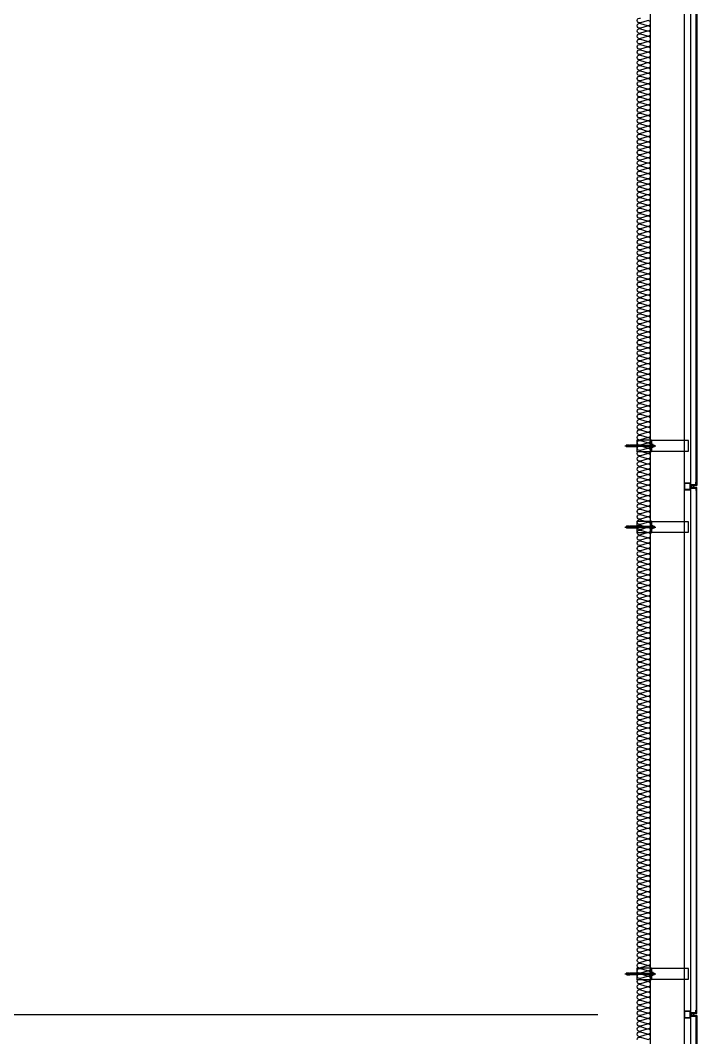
# Model space of a CAD drawing. Header units: millimetres. Extents: x 17311 to 801382, y -242618 to -104888.
# Drawn here: x 786284 to 791411, y -169405 to -161699 of the extents above; entities that cross this region are included whole.
import ezdxf

# ---------------------------------------------------------------- set-up
doc = ezdxf.new("R2010")
doc.units = ezdxf.units.MM
doc.header["$LTSCALE"] = 250
for name, color, linetype in [('A-ETC-8', 8, 'Continuous'), ('A-FIN', 6, 'Continuous'), ('ISL', 251, 'Continuous')]:
    doc.layers.add(name, color=color, linetype=linetype)

# ---------------------------------------------------------------- blocks, each defined once
blk = doc.blocks.new('A$C632c858f')
at = {"layer": 'A-ETC-8'}
blk.add_arc((-2.8, 0), 24, 341.82483, 18.17517, dxfattribs=at)
blk.add_ellipse((34, 0), major_axis=(7.59, 0), ratio=0.987937, dxfattribs=at)
blk = doc.blocks.new('A$Cae507117')
at = {"layer": 'A-ETC-8'}
for points in [[(-50, 0), (-50, -50), (0, -50), (0, 0)], [(-46.8, -3.2), (-46.8, -46.8), (-3.2, -46.8), (-3.2, -3.2)]]:
    blk.add_lwpolyline(points, close=True, dxfattribs=at)
blk = doc.blocks.new('너트 M12')
for p, q in [((-9, 0), (9, 0)), ((-9.5, -9), (-9.5, -0.5)), ((9, -9.5), (-9, -9.5)), ((0, -8.3), (0, -1.2)), ((9.5, -0.5), (9.5, -9))]:
    blk.add_line(p, q)
for centre, start, end in [((-9, -0.5), 90, 180), ((-9, -9), 180, 270), ((9, -0.5), 0, 90), ((9, -9), 270, 0)]:
    blk.add_arc(centre, 0.5, start, end)
at = {"extrusion": (0, 0, -1)}
for centre, major_axis, ratio, start_param, end_param in [((-4.8, -0.9), (-4.75, 0.31), 0.185359, -0.024388, 3.141593), ((4.8, -0.9), (4.75, 0.31), 0.185108, 3.141593, 6.30754), ((-4.8, -8.6), (4.75, 0.31), 0.187111, 0, 3.166211), ((4.8, -8.6), (-4.75, 0.31), 0.185991, 3.117121, 6.283185)]:
    blk.add_ellipse(centre, major_axis=major_axis, ratio=ratio, start_param=start_param, end_param=end_param, dxfattribs=at)
blk = doc.blocks.new('A$C5ebcaad0')
at = {"layer": 'A-ETC-8'}
for p, q in [((-449, -225), (-214, -225)), ((-439, -220.5), (-439, -229.5)), ((-437, -219), (-437.5, -219)), ((-437.5, -231), (-437, -231)), ((-426, -220.5), (-437, -219)), ((-437, -231), (-426, -229.5)), ((-431.6, -219.7), (-431.6, -221.5)), ((-431.6, -228.5), (-431.6, -230.2)), ((-431.1, -222.3), (-429.3, -223.5)), ((-431.1, -227.7), (-429.3, -226.5)), ((-415.6, -218.7), (-430.6, -218.7)), ((-421.1, -224), (-427.7, -224)), ((-421.1, -226), (-427.7, -226)), ((-426, -220.5), (-412, -220.5)), ((-426, -229.5), (-412, -229.5)), ((-420.6, -223.5), (-420.6, -223)), ((-420.6, -227), (-420.6, -226.5)), ((-416.6, -227), (-416.6, -223)), ((-415.6, -218.7), (-412.6, -218.7)), ((-412.6, -218.7), (-412.6, -231.2)), ((-412, -231), (-412, -219)), ((-409, -219), (-412, -219)), ((-412, -231), (-409, -231)), ((-409, -231), (-409, -219)), ((-355, -219), (-409, -219)), ((-409, -231), (-355, -231)), ((-355, -219), (-245.5, -219)), ((-245.5, -231), (-355, -231)), ((-234.2, -229.5), (-224, -229.5)), ((-234, -219), (-225.5, -219)), ((-234, -220.5), (-224, -220.5)), ((-234, -231), (-225.5, -231)), ((-225.5, -231), (-225.5, -219)), ((-224, -220.5), (-225.5, -219)), ((-224, -229.5), (-225.5, -231)), ((-224, -229.5), (-224, -220.5)), ((-430.6, -231.2), (-415.6, -231.2)), ((-415.6, -231.2), (-412.6, -231.2))]:
    blk.add_line(p, q, dxfattribs=at)
for points in [[(-255, -180.5), (-255, -269.5), (-355, -269.5), (-355, -180.5)], [(33.5, -185), (-251.5, -185), (-251.5, -265), (33.5, -265)], [(-251.5, -265), (-245.5, -265), (-245.5, -185), (-251.5, -185)], [(-245.5, -210), (-245.5, -240), (-243.5, -240), (-243.5, -210)]]:
    blk.add_lwpolyline(points, close=True, dxfattribs=at)
blk.add_lwpolyline([(-251.5, -177.5), (-251.5, -272.5, -0.414214), (-252.5, -273.5), (-255, -273.5), (-255, -176.5), (-252.5, -176.5, -0.414214)], format="xyb", close=True, dxfattribs=at)
for centre, radius, start, end in [((-437.5, -220.5), 1.5, 90, 180), ((-437.5, -229.5), 1.5, 180, 270), ((-430.6, -219.7), 1, 90, 180), ((-430.6, -221.5), 1, 180, 236.30993), ((-430.6, -228.5), 1, 123.69007, 180), ((-430.6, -230.2), 1, 180, 270), ((-427.7, -221), 3, 236.30993, 270), ((-427.7, -229), 3, 90, 123.69007), ((-421.1, -223.5), 0.5, 270, 0), ((-421.1, -226.5), 0.5, 0, 90), ((-418.6, -223), 2, 90, 180), ((-418.6, -227), 2, 180, 270), ((-418.6, -223), 2, 0, 90), ((-418.6, -227), 2, 270, 0)]:
    blk.add_arc(centre, radius, start, end, dxfattribs=at)
at = {"layer": 'A-ETC-8', "xscale": -1, "rotation": 90}
blk.add_blockref('너트 M12', (-243.5, -225), dxfattribs=at)

msp = doc.modelspace()

# ---------------------------------------------------------------- linework, layer by layer
at = {"layer": 'A-ETC-8'}
for p, q in [((791315.7, -154461.7), (791315.7, -200799.5)), ((791365.7, -200799.5), (791365.7, -154461.7))]:
    msp.add_line(p, q, dxfattribs=at)
for points in [[(791402.7, -165218), (791367.7, -165218), (791367.7, -165229), (791365.7, -165229), (791365.7, -165216), (791401, -165216, -0.226541), (791404.7, -165212.3), (791404.7, -165197.6), (791406.7, -165197.6), (791406.7, -165214, 0.414214)], [(791402.7, -165241), (791367.7, -165241), (791367.7, -165230), (791365.7, -165230), (791365.7, -165243), (791401, -165243, 0.226541), (791404.7, -165246.6), (791404.7, -165261.3), (791406.7, -165261.3), (791406.7, -165245, -0.414214)], [(791402.7, -169218), (791367.7, -169218), (791367.7, -169229), (791365.7, -169229), (791365.7, -169216), (791401, -169216, -0.226541), (791404.7, -169212.3), (791404.7, -169197.6), (791406.7, -169197.6), (791406.7, -169214, 0.414214)], [(791402.7, -169241), (791367.7, -169241), (791367.7, -169230), (791365.7, -169230), (791365.7, -169243), (791401, -169243, 0.226541), (791404.7, -169246.6), (791404.7, -169261.3), (791406.7, -169261.3), (791406.7, -169245, -0.414214)]]:
    msp.add_lwpolyline(points, format="xyb", close=True, dxfattribs=at)
at = {"layer": 'A-FIN'}
msp.add_line((784560.7, -169229.5), (790660.7, -169229.5), dxfattribs=at)
for points in [[(791369.7, -161241), (791369.7, -161237), (791410.7, -161237), (791410.7, -165222), (791369.7, -165222), (791369.7, -165218), (791406.7, -165218), (791406.7, -161241), (791369.7, -161241)], [(791369.7, -169218), (791369.7, -169222), (791410.7, -169222), (791410.7, -165237), (791369.7, -165237), (791369.7, -165241), (791406.7, -165241), (791406.7, -169218), (791369.7, -169218)], [(791369.7, -169241), (791369.7, -169237), (791410.7, -169237), (791410.7, -172722), (791369.7, -172722), (791369.7, -172718), (791406.7, -172718), (791406.7, -169241), (791369.7, -169241)]]:
    msp.add_lwpolyline(points, close=True, dxfattribs=at)
at = {"layer": 'ISL'}
msp.add_line((791060.7, -202579.5), (791060.7, -154479.5), dxfattribs=at)
msp.add_lwpolyline([(790960.7, -169419.5, -0.509267), (790984.9, -169401.8), (791036.4, -169417.1, 1.372593), (791036.4, -169381.8), (790984.9, -169397.1, -0.509267), (790960.7, -169379.5, -0.509267), (790984.9, -169361.8), (791036.4, -169377.1, 1.372593), (791036.4, -169341.8), (790984.9, -169357.1, -0.509267), (790960.7, -169339.5, -0.509267), (790984.9, -169321.8), (791036.4, -169337.1, 1.372593), (791036.4, -169301.8), (790984.9, -169317.1, -0.509267), (790960.7, -169299.5, -0.509267), (790984.9, -169281.8), (791036.4, -169297.1, 1.372593), (791036.4, -169261.8), (790984.9, -169277.1, -0.509267), (790960.7, -169259.5, -0.509267), (790984.9, -169241.8), (791036.4, -169257.1, 1.372593), (791036.4, -169221.8), (790984.9, -169237.1, -0.509267), (790960.7, -169219.5, -0.509267), (790984.9, -169201.8), (791036.4, -169217.1, 1.372593), (791036.4, -169181.8), (790984.9, -169197.1, -0.509267), (790960.7, -169179.5, -0.509267), (790984.9, -169161.8), (791036.4, -169177.1, 1.372593), (791036.4, -169141.8), (790984.9, -169157.1, -0.509267), (790960.7, -169139.5, -0.509267), (790984.9, -169121.8), (791036.4, -169137.1, 1.372593), (791036.4, -169101.8), (790984.9, -169117.1, -0.509267), (790960.7, -169099.5, -0.509267), (790984.9, -169081.8), (791036.4, -169097.1, 1.372593), (791036.4, -169061.8), (790984.9, -169077.1, -0.509267), (790960.7, -169059.5, -0.509267), (790984.9, -169041.8), (791036.4, -169057.1, 1.372593), (791036.4, -169021.8), (790984.9, -169037.1, -0.509267), (790960.7, -169019.5, -0.509267), (790984.9, -169001.8), (791036.4, -169017.1, 1.372593), (791036.4, -168981.8), (790984.9, -168997.1, -0.509267), (790960.7, -168979.5, -0.509267), (790984.9, -168961.8), (791036.4, -168977.1, 1.372593), (791036.4, -168941.8), (790984.9, -168957.1, -0.509267), (790960.7, -168939.5, -0.509267), (790984.9, -168921.8), (791036.4, -168937.1, 1.372593), (791036.4, -168901.8), (790984.9, -168917.1, -0.509267), (790960.7, -168899.5, -0.509267), (790984.9, -168881.8), (791036.4, -168897.1, 1.372593), (791036.4, -168861.8), (790984.9, -168877.1, -0.509267), (790960.7, -168859.5, -0.509267), (790984.9, -168841.8), (791036.4, -168857.1, 1.372593), (791036.4, -168821.8), (790984.9, -168837.1, -0.509267), (790960.7, -168819.5, -0.509267), (790984.9, -168801.8), (791036.4, -168817.1, 1.372593), (791036.4, -168781.8), (790984.9, -168797.1, -0.509267), (790960.7, -168779.5, -0.509267), (790984.9, -168761.8), (791036.4, -168777.1, 1.372593), (791036.4, -168741.8), (790984.9, -168757.1, -0.509267), (790960.7, -168739.5, -0.509267), (790984.9, -168721.8), (791036.4, -168737.1, 1.372593), (791036.4, -168701.8), (790984.9, -168717.1, -0.509267), (790960.7, -168699.5, -0.509267), (790984.9, -168681.8), (791036.4, -168697.1, 1.372593), (791036.4, -168661.8), (790984.9, -168677.1, -0.509267), (790960.7, -168659.5, -0.509267), (790984.9, -168641.8), (791036.4, -168657.1, 1.372593), (791036.4, -168621.8), (790984.9, -168637.1, -0.509267), (790960.7, -168619.5, -0.509267), (790984.9, -168601.8), (791036.4, -168617.1, 1.372593), (791036.4, -168581.8), (790984.9, -168597.1, -0.509267), (790960.7, -168579.5, -0.509267), (790984.9, -168561.8), (791036.4, -168577.1, 1.372593), (791036.4, -168541.8), (790984.9, -168557.1, -0.509267), (790960.7, -168539.5, -0.509267), (790984.9, -168521.8), (791036.4, -168537.1, 1.372593), (791036.4, -168501.8), (790984.9, -168517.1, -0.509267), (790960.7, -168499.5, -0.509267), (790984.9, -168481.8), (791036.4, -168497.1, 1.372593), (791036.4, -168461.8), (790984.9, -168477.1, -0.509267), (790960.7, -168459.5, -0.509267), (790984.9, -168441.8), (791036.4, -168457.1, 1.372593), (791036.4, -168421.8), (790984.9, -168437.1, -0.509267), (790960.7, -168419.5, -0.509267), (790984.9, -168401.8), (791036.4, -168417.1, 1.372593), (791036.4, -168381.8), (790984.9, -168397.1, -0.509267), (790960.7, -168379.5, -0.509267), (790984.9, -168361.8), (791036.4, -168377.1, 1.372593), (791036.4, -168341.8), (790984.9, -168357.1, -0.509267), (790960.7, -168339.5, -0.509267), (790984.9, -168321.8), (791036.4, -168337.1, 1.372593), (791036.4, -168301.8), (790984.9, -168317.1, -0.509267), (790960.7, -168299.5, -0.509267), (790984.9, -168281.8), (791036.4, -168297.1, 1.372593), (791036.4, -168261.8), (790984.9, -168277.1, -0.509267), (790960.7, -168259.5, -0.509267), (790984.9, -168241.8), (791036.4, -168257.1, 1.372593), (791036.4, -168221.8), (790984.9, -168237.1, -0.509267), (790960.7, -168219.5, -0.509267), (790984.9, -168201.8), (791036.4, -168217.1, 1.372593), (791036.4, -168181.8), (790984.9, -168197.1, -0.509267), (790960.7, -168179.5, -0.509267), (790984.9, -168161.8), (791036.4, -168177.1, 1.372593), (791036.4, -168141.8), (790984.9, -168157.1, -0.509267), (790960.7, -168139.5, -0.509267), (790984.9, -168121.8), (791036.4, -168137.1, 1.372593), (791036.4, -168101.8), (790984.9, -168117.1, -0.509267), (790960.7, -168099.5, -0.509267), (790984.9, -168081.8), (791036.4, -168097.1, 1.372593), (791036.4, -168061.8), (790984.9, -168077.1, -0.509267), (790960.7, -168059.5, -0.509267), (790984.9, -168041.8), (791036.4, -168057.1, 1.372593), (791036.4, -168021.8), (790984.9, -168037.1, -0.509267), (790960.7, -168019.5, -0.509267), (790984.9, -168001.8), (791036.4, -168017.1, 1.372593), (791036.4, -167981.8), (790984.9, -167997.1, -0.509267), (790960.7, -167979.5, -0.509267), (790984.9, -167961.8), (791036.4, -167977.1, 1.372593), (791036.4, -167941.8), (790984.9, -167957.1, -0.509267), (790960.7, -167939.5, -0.509267), (790984.9, -167921.8), (791036.4, -167937.1, 1.372593), (791036.4, -167901.8), (790984.9, -167917.1, -0.509267), (790960.7, -167899.5, -0.509267), (790984.9, -167881.8), (791036.4, -167897.1, 1.372593), (791036.4, -167861.8), (790984.9, -167877.1, -0.509267), (790960.7, -167859.5, -0.509267), (790984.9, -167841.8), (791036.4, -167857.1, 1.372593), (791036.4, -167821.8), (790984.9, -167837.1, -0.509267), (790960.7, -167819.5, -0.509267), (790984.9, -167801.8), (791036.4, -167817.1, 1.372593), (791036.4, -167781.8), (790984.9, -167797.1, -0.509267), (790960.7, -167779.5, -0.509267), (790984.9, -167761.8), (791036.4, -167777.1, 1.372593), (791036.4, -167741.8), (790984.9, -167757.1, -0.509267), (790960.7, -167739.5, -0.509267), (790984.9, -167721.8), (791036.4, -167737.1, 1.372593), (791036.4, -167701.8), (790984.9, -167717.1, -0.509267), (790960.7, -167699.5, -0.509267), (790984.9, -167681.8), (791036.4, -167697.1, 1.372593), (791036.4, -167661.8), (790984.9, -167677.1, -0.509267), (790960.7, -167659.5, -0.509267), (790984.9, -167641.8), (791036.4, -167657.1, 1.372593), (791036.4, -167621.8), (790984.9, -167637.1, -0.509267), (790960.7, -167619.5, -0.509267), (790984.9, -167601.8), (791036.4, -167617.1, 1.372593), (791036.4, -167581.8), (790984.9, -167597.1, -0.509267), (790960.7, -167579.5, -0.509267), (790984.9, -167561.8), (791036.4, -167577.1, 1.372593), (791036.4, -167541.8), (790984.9, -167557.1, -0.509267), (790960.7, -167539.5, -0.509267), (790984.9, -167521.8), (791036.4, -167537.1, 1.372593), (791036.4, -167501.8), (790984.9, -167517.1, -0.509267), (790960.7, -167499.5, -0.509267), (790984.9, -167481.8), (791036.4, -167497.1, 1.372593), (791036.4, -167461.8), (790984.9, -167477.1, -0.509267), (790960.7, -167459.5, -0.509267), (790984.9, -167441.8), (791036.4, -167457.1, 1.372593), (791036.4, -167421.8), (790984.9, -167437.1, -0.509267), (790960.7, -167419.5, -0.509267), (790984.9, -167401.8), (791036.4, -167417.1, 1.372593), (791036.4, -167381.8), (790984.9, -167397.1, -0.509267), (790960.7, -167379.5, -0.509267), (790984.9, -167361.8), (791036.4, -167377.1, 1.372593), (791036.4, -167341.8), (790984.9, -167357.1, -0.509267), (790960.7, -167339.5, -0.509267), (790984.9, -167321.8), (791036.4, -167337.1, 1.372593), (791036.4, -167301.8), (790984.9, -167317.1, -0.509267), (790960.7, -167299.5, -0.509267), (790984.9, -167281.8), (791036.4, -167297.1, 1.372593), (791036.4, -167261.8), (790984.9, -167277.1, -0.509267), (790960.7, -167259.5, -0.509267), (790984.9, -167241.8), (791036.4, -167257.1, 1.372593), (791036.4, -167221.8), (790984.9, -167237.1, -0.509267), (790960.7, -167219.5, -0.509267), (790984.9, -167201.8), (791036.4, -167217.1, 1.372593), (791036.4, -167181.8), (790984.9, -167197.1, -0.509267), (790960.7, -167179.5, -0.509267), (790984.9, -167161.8), (791036.4, -167177.1, 1.372593), (791036.4, -167141.8), (790984.9, -167157.1, -0.509267), (790960.7, -167139.5, -0.509267), (790984.9, -167121.8), (791036.4, -167137.1, 1.372593), (791036.4, -167101.8), (790984.9, -167117.1, -0.509267), (790960.7, -167099.5, -0.509267), (790984.9, -167081.8), (791036.4, -167097.1, 1.372593), (791036.4, -167061.8), (790984.9, -167077.1, -0.509267), (790960.7, -167059.5, -0.509267), (790984.9, -167041.8), (791036.4, -167057.1, 1.372593), (791036.4, -167021.8), (790984.9, -167037.1, -0.509267), (790960.7, -167019.5, -0.509267), (790984.9, -167001.8), (791036.4, -167017.1, 1.372593), (791036.4, -166981.8), (790984.9, -166997.1, -0.509267), (790960.7, -166979.5, -0.509267), (790984.9, -166961.8), (791036.4, -166977.1, 1.372593), (791036.4, -166941.8), (790984.9, -166957.1, -0.509267), (790960.7, -166939.5, -0.509267), (790984.9, -166921.8), (791036.4, -166937.1, 1.372593), (791036.4, -166901.8), (790984.9, -166917.1, -0.509267), (790960.7, -166899.5, -0.509267), (790984.9, -166881.8), (791036.4, -166897.1, 1.372593), (791036.4, -166861.8), (790984.9, -166877.1, -0.509267), (790960.7, -166859.5, -0.509267), (790984.9, -166841.8), (791036.4, -166857.1, 1.372593), (791036.4, -166821.8), (790984.9, -166837.1, -0.509267), (790960.7, -166819.5, -0.509267), (790984.9, -166801.8), (791036.4, -166817.1, 1.372593), (791036.4, -166781.8), (790984.9, -166797.1, -0.509267), (790960.7, -166779.5, -0.509267), (790984.9, -166761.8), (791036.4, -166777.1, 1.372593), (791036.4, -166741.8), (790984.9, -166757.1, -0.509267), (790960.7, -166739.5, -0.509267), (790984.9, -166721.8), (791036.4, -166737.1, 1.372593), (791036.4, -166701.8), (790984.9, -166717.1, -0.509267), (790960.7, -166699.5, -0.509267), (790984.9, -166681.8), (791036.4, -166697.1, 1.372593), (791036.4, -166661.8), (790984.9, -166677.1, -0.509267), (790960.7, -166659.5, -0.509267), (790984.9, -166641.8), (791036.4, -166657.1, 1.372593), (791036.4, -166621.8), (790984.9, -166637.1, -0.509267), (790960.7, -166619.5, -0.509267), (790984.9, -166601.8), (791036.4, -166617.1, 1.372593), (791036.4, -166581.8), (790984.9, -166597.1, -0.509267), (790960.7, -166579.5, -0.509267), (790984.9, -166561.8), (791036.4, -166577.1, 1.372593), (791036.4, -166541.8), (790984.9, -166557.1, -0.509267), (790960.7, -166539.5, -0.509267), (790984.9, -166521.8), (791036.4, -166537.1, 1.372593), (791036.4, -166501.8), (790984.9, -166517.1, -0.509267), (790960.7, -166499.5, -0.509267), (790984.9, -166481.8), (791036.4, -166497.1, 1.372593), (791036.4, -166461.8), (790984.9, -166477.1, -0.509267), (790960.7, -166459.5, -0.509267), (790984.9, -166441.8), (791036.4, -166457.1, 1.372593), (791036.4, -166421.8), (790984.9, -166437.1, -0.509267), (790960.7, -166419.5, -0.509267), (790984.9, -166401.8), (791036.4, -166417.1, 1.372593), (791036.4, -166381.8), (790984.9, -166397.1, -0.509267), (790960.7, -166379.5, -0.509267), (790984.9, -166361.8), (791036.4, -166377.1, 1.372593), (791036.4, -166341.8), (790984.9, -166357.1, -0.509267), (790960.7, -166339.5, -0.509267), (790984.9, -166321.8), (791036.4, -166337.1, 1.372593), (791036.4, -166301.8), (790984.9, -166317.1, -0.509267), (790960.7, -166299.5, -0.509267), (790984.9, -166281.8), (791036.4, -166297.1, 1.372593), (791036.4, -166261.8), (790984.9, -166277.1, -0.509267), (790960.7, -166259.5, -0.509267), (790984.9, -166241.8), (791036.4, -166257.1, 1.372593), (791036.4, -166221.8), (790984.9, -166237.1, -0.509267), (790960.7, -166219.5, -0.509267), (790984.9, -166201.8), (791036.4, -166217.1, 1.372593), (791036.4, -166181.8), (790984.9, -166197.1, -0.509267), (790960.7, -166179.5, -0.509267), (790984.9, -166161.8), (791036.4, -166177.1, 1.372593), (791036.4, -166141.8), (790984.9, -166157.1, -0.509267), (790960.7, -166139.5, -0.509267), (790984.9, -166121.8), (791036.4, -166137.1, 1.372593), (791036.4, -166101.8), (790984.9, -166117.1, -0.509267), (790960.7, -166099.5, -0.509267), (790984.9, -166081.8), (791036.4, -166097.1, 1.372593), (791036.4, -166061.8), (790984.9, -166077.1, -0.509267), (790960.7, -166059.5, -0.509267), (790984.9, -166041.8), (791036.4, -166057.1, 1.372593), (791036.4, -166021.8), (790984.9, -166037.1, -0.509267), (790960.7, -166019.5, -0.509267), (790984.9, -166001.8), (791036.4, -166017.1, 1.372593), (791036.4, -165981.8), (790984.9, -165997.1, -0.509267), (790960.7, -165979.5, -0.509267), (790984.9, -165961.8), (791036.4, -165977.1, 1.372593), (791036.4, -165941.8), (790984.9, -165957.1, -0.509267), (790960.7, -165939.5, -0.509267), (790984.9, -165921.8), (791036.4, -165937.1, 1.372593), (791036.4, -165901.8), (790984.9, -165917.1, -0.509267), (790960.7, -165899.5, -0.509267), (790984.9, -165881.8), (791036.4, -165897.1, 1.372593), (791036.4, -165861.8), (790984.9, -165877.1, -0.509267), (790960.7, -165859.5, -0.509267), (790984.9, -165841.8), (791036.4, -165857.1, 1.372593), (791036.4, -165821.8), (790984.9, -165837.1, -0.509267), (790960.7, -165819.5, -0.509267), (790984.9, -165801.8), (791036.4, -165817.1, 1.372593), (791036.4, -165781.8), (790984.9, -165797.1, -0.509267), (790960.7, -165779.5, -0.509267), (790984.9, -165761.8), (791036.4, -165777.1, 1.372593), (791036.4, -165741.8), (790984.9, -165757.1, -0.509267), (790960.7, -165739.5, -0.509267), (790984.9, -165721.8), (791036.4, -165737.1, 1.372593), (791036.4, -165701.8), (790984.9, -165717.1, -0.509267), (790960.7, -165699.5, -0.509267), (790984.9, -165681.8), (791036.4, -165697.1, 1.372593), (791036.4, -165661.8), (790984.9, -165677.1, -0.509267), (790960.7, -165659.5, -0.509267), (790984.9, -165641.8), (791036.4, -165657.1, 1.372593), (791036.4, -165621.8), (790984.9, -165637.1, -0.509267), (790960.7, -165619.5, -0.509267), (790984.9, -165601.8), (791036.4, -165617.1, 1.372593), (791036.4, -165581.8), (790984.9, -165597.1, -0.509267), (790960.7, -165579.5, -0.509267), (790984.9, -165561.8), (791036.4, -165577.1, 1.372593), (791036.4, -165541.8), (790984.9, -165557.1, -0.509267), (790960.7, -165539.5, -0.509267), (790984.9, -165521.8), (791036.4, -165537.1, 1.372593), (791036.4, -165501.8), (790984.9, -165517.1, -0.509267), (790960.7, -165499.5, -0.509267), (790984.9, -165481.8), (791036.4, -165497.1, 1.372593), (791036.4, -165461.8), (790984.9, -165477.1, -0.509267), (790960.7, -165459.5, -0.509267), (790984.9, -165441.8), (791036.4, -165457.1, 1.372593), (791036.4, -165421.8), (790984.9, -165437.1, -0.509267), (790960.7, -165419.5, -0.509267), (790984.9, -165401.8), (791036.4, -165417.1, 1.372593), (791036.4, -165381.8), (790984.9, -165397.1, -0.509267), (790960.7, -165379.5, -0.509267), (790984.9, -165361.8), (791036.4, -165377.1, 1.372593), (791036.4, -165341.8), (790984.9, -165357.1, -0.509267), (790960.7, -165339.5, -0.509267), (790984.9, -165321.8), (791036.4, -165337.1, 1.372593), (791036.4, -165301.8), (790984.9, -165317.1, -0.509267), (790960.7, -165299.5, -0.509267), (790984.9, -165281.8), (791036.4, -165297.1, 1.372593), (791036.4, -165261.8), (790984.9, -165277.1, -0.509267), (790960.7, -165259.5, -0.509267), (790984.9, -165241.8), (791036.4, -165257.1, 1.372593), (791036.4, -165221.8), (790984.9, -165237.1, -0.509267), (790960.7, -165219.5, -0.509267), (790984.9, -165201.8), (791036.4, -165217.1, 1.372593), (791036.4, -165181.8), (790984.9, -165197.1, -0.509267), (790960.7, -165179.5, -0.509267), (790984.9, -165161.8), (791036.4, -165177.1, 1.372593), (791036.4, -165141.8), (790984.9, -165157.1, -0.509267), (790960.7, -165139.5, -0.509267), (790984.9, -165121.8), (791036.4, -165137.1, 1.372593), (791036.4, -165101.8), (790984.9, -165117.1, -0.509267), (790960.7, -165099.5, -0.509267), (790984.9, -165081.8), (791036.4, -165097.1, 1.372593), (791036.4, -165061.8), (790984.9, -165077.1, -0.509267), (790960.7, -165059.5, -0.509267), (790984.9, -165041.8), (791036.4, -165057.1, 1.372593), (791036.4, -165021.8), (790984.9, -165037.1, -0.509267), (790960.7, -165019.5, -0.509267), (790984.9, -165001.8), (791036.4, -165017.1, 1.372593), (791036.4, -164981.8), (790984.9, -164997.1, -0.509267), (790960.7, -164979.5, -0.509267), (790984.9, -164961.8), (791036.4, -164977.1, 1.372593), (791036.4, -164941.8), (790984.9, -164957.1, -0.509267), (790960.7, -164939.5, -0.509267), (790984.9, -164921.8), (791036.4, -164937.1, 1.372593), (791036.4, -164901.8), (790984.9, -164917.1, -0.509267), (790960.7, -164899.5, -0.509267), (790984.9, -164881.8), (791036.4, -164897.1, 1.372593), (791036.4, -164861.8), (790984.9, -164877.1, -0.509267), (790960.7, -164859.5, -0.509267), (790984.9, -164841.8), (791036.4, -164857.1, 1.372593), (791036.4, -164821.8), (790984.9, -164837.1, -0.509267), (790960.7, -164819.5, -0.509267), (790984.9, -164801.8), (791036.4, -164817.1, 1.372593), (791036.4, -164781.8), (790984.9, -164797.1, -0.509267), (790960.7, -164779.5, -0.509267), (790984.9, -164761.8), (791036.4, -164777.1, 1.372593), (791036.4, -164741.8), (790984.9, -164757.1, -0.509267), (790960.7, -164739.5, -0.509267), (790984.9, -164721.8), (791036.4, -164737.1, 1.372593), (791036.4, -164701.8), (790984.9, -164717.1, -0.509267), (790960.7, -164699.5, -0.509267), (790984.9, -164681.8), (791036.4, -164697.1, 1.372593), (791036.4, -164661.8), (790984.9, -164677.1, -0.509267), (790960.7, -164659.5, -0.509267), (790984.9, -164641.8), (791036.4, -164657.1, 1.372593), (791036.4, -164621.8), (790984.9, -164637.1, -0.509267), (790960.7, -164619.5, -0.509267), (790984.9, -164601.8), (791036.4, -164617.1, 1.372593), (791036.4, -164581.8), (790984.9, -164597.1, -0.509267), (790960.7, -164579.5, -0.509267), (790984.9, -164561.8), (791036.4, -164577.1, 1.372593), (791036.4, -164541.8), (790984.9, -164557.1, -0.509267), (790960.7, -164539.5, -0.509267), (790984.9, -164521.8), (791036.4, -164537.1, 1.372593), (791036.4, -164501.8), (790984.9, -164517.1, -0.509267), (790960.7, -164499.5, -0.509267), (790984.9, -164481.8), (791036.4, -164497.1, 1.372593), (791036.4, -164461.8), (790984.9, -164477.1, -0.509267), (790960.7, -164459.5, -0.509267), (790984.9, -164441.8), (791036.4, -164457.1, 1.372593), (791036.4, -164421.8), (790984.9, -164437.1, -0.509267), (790960.7, -164419.5, -0.509267), (790984.9, -164401.8), (791036.4, -164417.1, 1.372593), (791036.4, -164381.8), (790984.9, -164397.1, -0.509267), (790960.7, -164379.5, -0.509267), (790984.9, -164361.8), (791036.4, -164377.1, 1.372593), (791036.4, -164341.8), (790984.9, -164357.1, -0.509267), (790960.7, -164339.5, -0.509267), (790984.9, -164321.8), (791036.4, -164337.1, 1.372593), (791036.4, -164301.8), (790984.9, -164317.1, -0.509267), (790960.7, -164299.5, -0.509267), (790984.9, -164281.8), (791036.4, -164297.1, 1.372593), (791036.4, -164261.8), (790984.9, -164277.1, -0.509267), (790960.7, -164259.5, -0.509267), (790984.9, -164241.8), (791036.4, -164257.1, 1.372593), (791036.4, -164221.8), (790984.9, -164237.1, -0.509267), (790960.7, -164219.5, -0.509267), (790984.9, -164201.8), (791036.4, -164217.1, 1.372593), (791036.4, -164181.8), (790984.9, -164197.1, -0.509267), (790960.7, -164179.5, -0.509267), (790984.9, -164161.8), (791036.4, -164177.1, 1.372593), (791036.4, -164141.8), (790984.9, -164157.1, -0.509267), (790960.7, -164139.5, -0.509267), (790984.9, -164121.8), (791036.4, -164137.1, 1.372593), (791036.4, -164101.8), (790984.9, -164117.1, -0.509267), (790960.7, -164099.5, -0.509267), (790984.9, -164081.8), (791036.4, -164097.1, 1.372593), (791036.4, -164061.8), (790984.9, -164077.1, -0.509267), (790960.7, -164059.5, -0.509267), (790984.9, -164041.8), (791036.4, -164057.1, 1.372593), (791036.4, -164021.8), (790984.9, -164037.1, -0.509267), (790960.7, -164019.5, -0.509267), (790984.9, -164001.8), (791036.4, -164017.1, 1.372593), (791036.4, -163981.8), (790984.9, -163997.1, -0.509267), (790960.7, -163979.5, -0.509267), (790984.9, -163961.8), (791036.4, -163977.1, 1.372593), (791036.4, -163941.8), (790984.9, -163957.1, -0.509267), (790960.7, -163939.5, -0.509267), (790984.9, -163921.8), (791036.4, -163937.1, 1.372593), (791036.4, -163901.8), (790984.9, -163917.1, -0.509267), (790960.7, -163899.5, -0.509267), (790984.9, -163881.8), (791036.4, -163897.1, 1.372593), (791036.4, -163861.8), (790984.9, -163877.1, -0.509267), (790960.7, -163859.5, -0.509267), (790984.9, -163841.8), (791036.4, -163857.1, 1.372593), (791036.4, -163821.8), (790984.9, -163837.1, -0.509267), (790960.7, -163819.5, -0.509267), (790984.9, -163801.8), (791036.4, -163817.1, 1.372593), (791036.4, -163781.8), (790984.9, -163797.1, -0.509267), (790960.7, -163779.5, -0.509267), (790984.9, -163761.8), (791036.4, -163777.1, 1.372593), (791036.4, -163741.8), (790984.9, -163757.1, -0.509267), (790960.7, -163739.5, -0.509267), (790984.9, -163721.8), (791036.4, -163737.1, 1.372593), (791036.4, -163701.8), (790984.9, -163717.1, -0.509267), (790960.7, -163699.5, -0.509267), (790984.9, -163681.8), (791036.4, -163697.1, 1.372593), (791036.4, -163661.8), (790984.9, -163677.1, -0.509267), (790960.7, -163659.5, -0.509267), (790984.9, -163641.8), (791036.4, -163657.1, 1.372593), (791036.4, -163621.8), (790984.9, -163637.1, -0.509267), (790960.7, -163619.5, -0.509267), (790984.9, -163601.8), (791036.4, -163617.1, 1.372593), (791036.4, -163581.8), (790984.9, -163597.1, -0.509267), (790960.7, -163579.5, -0.509267), (790984.9, -163561.8), (791036.4, -163577.1, 1.372593), (791036.4, -163541.8), (790984.9, -163557.1, -0.509267), (790960.7, -163539.5, -0.509267), (790984.9, -163521.8), (791036.4, -163537.1, 1.372593), (791036.4, -163501.8), (790984.9, -163517.1, -0.509267), (790960.7, -163499.5, -0.509267), (790984.9, -163481.8), (791036.4, -163497.1, 1.372593), (791036.4, -163461.8), (790984.9, -163477.1, -0.509267), (790960.7, -163459.5, -0.509267), (790984.9, -163441.8), (791036.4, -163457.1, 1.372593), (791036.4, -163421.8), (790984.9, -163437.1, -0.509267), (790960.7, -163419.5, -0.509267), (790984.9, -163401.8), (791036.4, -163417.1, 1.372593), (791036.4, -163381.8), (790984.9, -163397.1, -0.509267), (790960.7, -163379.5, -0.509267), (790984.9, -163361.8), (791036.4, -163377.1, 1.372593), (791036.4, -163341.8), (790984.9, -163357.1, -0.509267), (790960.7, -163339.5, -0.509267), (790984.9, -163321.8), (791036.4, -163337.1, 1.372593), (791036.4, -163301.8), (790984.9, -163317.1, -0.509267), (790960.7, -163299.5, -0.509267), (790984.9, -163281.8), (791036.4, -163297.1, 1.372593), (791036.4, -163261.8), (790984.9, -163277.1, -0.509267), (790960.7, -163259.5, -0.509267), (790984.9, -163241.8), (791036.4, -163257.1, 1.372593), (791036.4, -163221.8), (790984.9, -163237.1, -0.509267), (790960.7, -163219.5, -0.509267), (790984.9, -163201.8), (791036.4, -163217.1, 1.372593), (791036.4, -163181.8), (790984.9, -163197.1, -0.509267), (790960.7, -163179.5, -0.509267), (790984.9, -163161.8), (791036.4, -163177.1, 1.372593), (791036.4, -163141.8), (790984.9, -163157.1, -0.509267), (790960.7, -163139.5, -0.509267), (790984.9, -163121.8), (791036.4, -163137.1, 1.372593), (791036.4, -163101.8), (790984.9, -163117.1, -0.509267), (790960.7, -163099.5, -0.509267), (790984.9, -163081.8), (791036.4, -163097.1, 1.372593), (791036.4, -163061.8), (790984.9, -163077.1, -0.509267), (790960.7, -163059.5, -0.509267), (790984.9, -163041.8), (791036.4, -163057.1, 1.372593), (791036.4, -163021.8), (790984.9, -163037.1, -0.509267), (790960.7, -163019.5, -0.509267), (790984.9, -163001.8), (791036.4, -163017.1, 1.372593), (791036.4, -162981.8), (790984.9, -162997.1, -0.509267), (790960.7, -162979.5, -0.509267), (790984.9, -162961.8), (791036.4, -162977.1, 1.372593), (791036.4, -162941.8), (790984.9, -162957.1, -0.509267), (790960.7, -162939.5, -0.509267), (790984.9, -162921.8), (791036.4, -162937.1, 1.372593), (791036.4, -162901.8), (790984.9, -162917.1, -0.509267), (790960.7, -162899.5, -0.509267), (790984.9, -162881.8), (791036.4, -162897.1, 1.372593), (791036.4, -162861.8), (790984.9, -162877.1, -0.509267), (790960.7, -162859.5, -0.509267), (790984.9, -162841.8), (791036.4, -162857.1, 1.372593), (791036.4, -162821.8), (790984.9, -162837.1, -0.509267), (790960.7, -162819.5, -0.509267), (790984.9, -162801.8), (791036.4, -162817.1, 1.372593), (791036.4, -162781.8), (790984.9, -162797.1, -0.509267), (790960.7, -162779.5, -0.509267), (790984.9, -162761.8), (791036.4, -162777.1, 1.372593), (791036.4, -162741.8), (790984.9, -162757.1, -0.509267), (790960.7, -162739.5, -0.509267), (790984.9, -162721.8), (791036.4, -162737.1, 1.372593), (791036.4, -162701.8), (790984.9, -162717.1, -0.509267), (790960.7, -162699.5, -0.509267), (790984.9, -162681.8), (791036.4, -162697.1, 1.372593), (791036.4, -162661.8), (790984.9, -162677.1, -0.509267), (790960.7, -162659.5, -0.509267), (790984.9, -162641.8), (791036.4, -162657.1, 1.372593), (791036.4, -162621.8), (790984.9, -162637.1, -0.509267), (790960.7, -162619.5, -0.509267), (790984.9, -162601.8), (791036.4, -162617.1, 1.372593), (791036.4, -162581.8), (790984.9, -162597.1, -0.509267), (790960.7, -162579.5, -0.509267), (790984.9, -162561.8), (791036.4, -162577.1, 1.372593), (791036.4, -162541.8), (790984.9, -162557.1, -0.509267), (790960.7, -162539.5, -0.509267), (790984.9, -162521.8), (791036.4, -162537.1, 1.372593), (791036.4, -162501.8), (790984.9, -162517.1, -0.509267), (790960.7, -162499.5, -0.509267), (790984.9, -162481.8), (791036.4, -162497.1, 1.372593), (791036.4, -162461.8), (790984.9, -162477.1, -0.509267), (790960.7, -162459.5, -0.509267), (790984.9, -162441.8), (791036.4, -162457.1, 1.372593), (791036.4, -162421.8), (790984.9, -162437.1, -0.509267), (790960.7, -162419.5, -0.509267), (790984.9, -162401.8), (791036.4, -162417.1, 1.372593), (791036.4, -162381.8), (790984.9, -162397.1, -0.509267), (790960.7, -162379.5, -0.509267), (790984.9, -162361.8), (791036.4, -162377.1, 1.372593), (791036.4, -162341.8), (790984.9, -162357.1, -0.509267), (790960.7, -162339.5, -0.509267), (790984.9, -162321.8), (791036.4, -162337.1, 1.372593), (791036.4, -162301.8), (790984.9, -162317.1, -0.509267), (790960.7, -162299.5, -0.509267), (790984.9, -162281.8), (791036.4, -162297.1, 1.372593), (791036.4, -162261.8), (790984.9, -162277.1, -0.509267), (790960.7, -162259.5, -0.509267), (790984.9, -162241.8), (791036.4, -162257.1, 1.372593), (791036.4, -162221.8), (790984.9, -162237.1, -0.509267), (790960.7, -162219.5, -0.509267), (790984.9, -162201.8), (791036.4, -162217.1, 1.372593), (791036.4, -162181.8), (790984.9, -162197.1, -0.509267), (790960.7, -162179.5, -0.509267), (790984.9, -162161.8), (791036.4, -162177.1, 1.372593), (791036.4, -162141.8), (790984.9, -162157.1, -0.509267), (790960.7, -162139.5, -0.509267), (790984.9, -162121.8), (791036.4, -162137.1, 1.372593), (791036.4, -162101.8), (790984.9, -162117.1, -0.509267), (790960.7, -162099.5, -0.509267), (790984.9, -162081.8), (791036.4, -162097.1, 1.372593), (791036.4, -162061.8), (790984.9, -162077.1, -0.509267), (790960.7, -162059.5, -0.509267), (790984.9, -162041.8), (791036.4, -162057.1, 1.372593), (791036.4, -162021.8), (790984.9, -162037.1, -0.509267), (790960.7, -162019.5, -0.509267), (790984.9, -162001.8), (791036.4, -162017.1, 1.372593), (791036.4, -161981.8), (790984.9, -161997.1, -0.509267), (790960.7, -161979.5, -0.509267), (790984.9, -161961.8), (791036.4, -161977.1, 1.372593), (791036.4, -161941.8), (790984.9, -161957.1, -0.509267), (790960.7, -161939.5, -0.509267), (790984.9, -161921.8), (791036.4, -161937.1, 1.372593), (791036.4, -161901.8), (790984.9, -161917.1, -0.509267), (790960.7, -161899.5, -0.509267), (790984.9, -161881.8), (791036.4, -161897.1, 1.372593), (791036.4, -161861.8), (790984.9, -161877.1, -0.509267), (790960.7, -161859.5, -0.509267), (790984.9, -161841.8), (791036.4, -161857.1, 1.372593), (791036.4, -161821.8), (790984.9, -161837.1, -0.509267), (790960.7, -161819.5, -0.509267), (790984.9, -161801.8), (791036.4, -161817.1, 1.372593), (791036.4, -161781.8), (790984.9, -161797.1, -0.509267), (790960.7, -161779.5, -0.509267), (790984.9, -161761.8), (791036.4, -161777.1, 1.372593), (791036.4, -161741.8), (790984.9, -161757.1, -0.509267), (790960.7, -161739.5, -0.509267), (790984.9, -161721.8), (791036.4, -161737.1, 1.372593), (791036.4, -161701.8), (790984.9, -161717.1, -0.509267), (790960.7, -161699.5, -0.509267), (790984.9, -161681.8)], format="xyb", dxfattribs=at)

# ---------------------------------------------------------------- block references
at = {"layer": 'A-ETC-8'}
for p in [(791315.7, -164697), (791315.7, -165312), (791315.7, -168697)]:
    msp.add_blockref('A$C5ebcaad0', p, dxfattribs=at)
at = {"layer": 'A-ETC-8', "rotation": 180}
for p in [(791315.7, -165254.5), (791315.7, -169254.5)]:
    msp.add_blockref('A$Cae507117', p, dxfattribs=at)
at = {"layer": 'A-ETC-8', "xscale": -1}
for p in [(791410.7, -165229.5), (791410.7, -169229.5)]:
    msp.add_blockref('A$C632c858f', p, dxfattribs=at)

doc.saveas('drawing.dxf')
